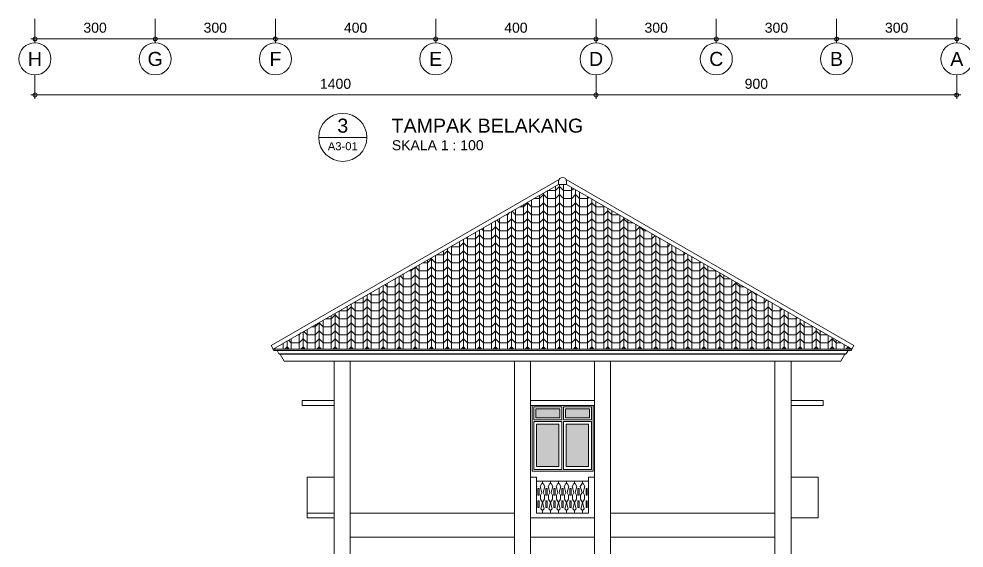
# Model space of a CAD drawing. Header units: millimetres. Extents: x -11 to 1625, y -267 to 180.
# Drawn here: x 1292.15 to 1315.73, y 135.97 to 149.19 of the extents above; entities that cross this region are included whole.
import ezdxf
from ezdxf.enums import TextEntityAlignment as Align

# ---------------------------------------------------------------- set-up
doc = ezdxf.new("R2010")
doc.units = ezdxf.units.MM
for name, color, linetype, lineweight in [('ars', 11, 'Continuous', 5), ('kap', 71, 'Continuous', 15), ('kus', 63, 'Continuous', 15), ('lan', 7, 'Continuous', 15), ('not', 7, 'Continuous', 20), ('sol kaca', 9, 'Continuous', 0), ('tem', 5, 'Continuous', 20), ('u', 6, 'Continuous', 20)]:
    doc.layers.add(name, color=color, linetype=linetype, lineweight=lineweight)
doc.styles.add('S', font='SIMPLEX', dxfattribs={"width": 1.1})
doc.styles.get("Standard").update_dxf_attribs({"font": 'ARIALUNI.TTF'})
doc.dimstyles.new('SK100', dxfattribs={"dimtxt": 0.25, "dimasz": 0.1, "dimexe": 0.1, "dimexo": 0, "dimgap": 0.15, "dimtad": 1, "dimdec": 0, "dimlfac": 100, "dimzin": 12, "dimdsep": 46, "dimtxsty": 'Standard', "dimblk": 'BULAT', "dimcen": 0.1, "dimclrd": 256, "dimclre": 256, "dimclrt": 256, "dimadec": 0, "dimazin": 3, "dimtfac": 1, "dimtdec": 0, "dimtofl": 0, "dimtmove": 0, "dimatfit": 3, "dimldrblk": 'BULAT', "dimfxl": 0, "dimtolj": 1, "dimtzin": 0, "dimlwd": -1, "dimlwe": -1, "dimarcsym": 0})

# ---------------------------------------------------------------- blocks, each defined once
blk = doc.blocks.new('BULAT')
for p, q in [((-1, 0), (1, 0)), ((0, -1), (0, 1))]:
    blk.add_line(p, q)
blk.add_circle((0, 0), 0.5)
blk = doc.blocks.new('*D46')
at = {"layer": 'Defpoints', "color": 0, "ltscale": 0.15}
for p in [(1295.549, 149.186), (1298.549, 149.186), (1295.549, 148.686)]:
    blk.add_point(p, dxfattribs=at)
at = {"layer": 'u', "ltscale": 0.15}
for p, q in [((1295.549, 149.186), (1295.549, 148.586)), ((1298.549, 149.186), (1298.549, 148.586)), ((1298.449, 148.686), (1295.649, 148.686))]:
    blk.add_line(p, q, dxfattribs=at)
at = {"layer": 'u', "ltscale": 0.15, "xscale": 0.1, "yscale": 0.1, "zscale": 0.1, "rotation": 180}
blk.add_blockref('BULAT', (1295.549, 148.686), dxfattribs=at)
at = {"layer": 'u', "ltscale": 0.15, "xscale": 0.1, "yscale": 0.1, "zscale": 0.1}
blk.add_blockref('BULAT', (1298.549, 148.686), dxfattribs=at)
at = {"layer": 'u', "ltscale": 0.15, "insert": (1297.049, 148.964), "char_height": 0.25, "attachment_point": 5}
blk.add_mtext('\\A1;300', dxfattribs=at)
blk = doc.blocks.new('*D47')
at = {"layer": 'Defpoints', "color": 0, "ltscale": 0.15}
for p in [(1298.549, 149.186), (1302.549, 149.186), (1298.549, 148.686)]:
    blk.add_point(p, dxfattribs=at)
at = {"layer": 'u', "ltscale": 0.15}
for p, q in [((1298.549, 149.186), (1298.549, 148.586)), ((1302.549, 149.186), (1302.549, 148.586)), ((1302.449, 148.686), (1298.649, 148.686))]:
    blk.add_line(p, q, dxfattribs=at)
at = {"layer": 'u', "ltscale": 0.15, "xscale": 0.1, "yscale": 0.1, "zscale": 0.1, "rotation": 180}
blk.add_blockref('BULAT', (1298.549, 148.686), dxfattribs=at)
at = {"layer": 'u', "ltscale": 0.15, "xscale": 0.1, "yscale": 0.1, "zscale": 0.1}
blk.add_blockref('BULAT', (1302.549, 148.686), dxfattribs=at)
at = {"layer": 'u', "ltscale": 0.15, "insert": (1300.549, 148.964), "char_height": 0.25, "attachment_point": 5}
blk.add_mtext('\\A1;400', dxfattribs=at)
blk = doc.blocks.new('*D48')
at = {"layer": 'Defpoints', "color": 0, "ltscale": 0.15}
for p in [(1292.549, 149.186), (1295.549, 149.186), (1292.549, 148.686)]:
    blk.add_point(p, dxfattribs=at)
at = {"layer": 'u', "ltscale": 0.15}
for p, q in [((1292.549, 149.186), (1292.549, 148.586)), ((1295.549, 149.186), (1295.549, 148.586)), ((1295.449, 148.686), (1292.649, 148.686))]:
    blk.add_line(p, q, dxfattribs=at)
at = {"layer": 'u', "ltscale": 0.15, "xscale": 0.1, "yscale": 0.1, "zscale": 0.1, "rotation": 180}
blk.add_blockref('BULAT', (1292.549, 148.686), dxfattribs=at)
at = {"layer": 'u', "ltscale": 0.15, "xscale": 0.1, "yscale": 0.1, "zscale": 0.1}
blk.add_blockref('BULAT', (1295.549, 148.686), dxfattribs=at)
at = {"layer": 'u', "ltscale": 0.15, "insert": (1294.049, 148.964), "char_height": 0.25, "attachment_point": 5}
blk.add_mtext('\\A1;300', dxfattribs=at)
blk = doc.blocks.new('*D49')
at = {"layer": 'Defpoints', "color": 0, "ltscale": 0.15}
for p in [(1292.549, 147.786), (1306.549, 147.786), (1292.549, 147.286)]:
    blk.add_point(p, dxfattribs=at)
at = {"layer": 'u', "ltscale": 0.15}
for p, q in [((1292.549, 147.786), (1292.549, 147.186)), ((1306.549, 147.786), (1306.549, 147.186)), ((1306.449, 147.286), (1292.649, 147.286))]:
    blk.add_line(p, q, dxfattribs=at)
at = {"layer": 'u', "ltscale": 0.15, "xscale": 0.1, "yscale": 0.1, "zscale": 0.1, "rotation": 180}
blk.add_blockref('BULAT', (1292.549, 147.286), dxfattribs=at)
at = {"layer": 'u', "ltscale": 0.15, "xscale": 0.1, "yscale": 0.1, "zscale": 0.1}
blk.add_blockref('BULAT', (1306.549, 147.286), dxfattribs=at)
at = {"layer": 'u', "ltscale": 0.15, "insert": (1300.049, 147.564), "char_height": 0.25, "attachment_point": 5}
blk.add_mtext('\\A1;1400', dxfattribs=at)
blk = doc.blocks.new('*D50')
at = {"layer": 'Defpoints', "color": 0, "ltscale": 0.15}
for p in [(1302.549, 149.186), (1306.549, 149.186), (1302.549, 148.686)]:
    blk.add_point(p, dxfattribs=at)
at = {"layer": 'u', "ltscale": 0.15}
for p, q in [((1302.549, 149.186), (1302.549, 148.586)), ((1306.549, 149.186), (1306.549, 148.586)), ((1306.449, 148.686), (1302.649, 148.686))]:
    blk.add_line(p, q, dxfattribs=at)
at = {"layer": 'u', "ltscale": 0.15, "xscale": 0.1, "yscale": 0.1, "zscale": 0.1, "rotation": 180}
blk.add_blockref('BULAT', (1302.549, 148.686), dxfattribs=at)
at = {"layer": 'u', "ltscale": 0.15, "xscale": 0.1, "yscale": 0.1, "zscale": 0.1}
blk.add_blockref('BULAT', (1306.549, 148.686), dxfattribs=at)
at = {"layer": 'u', "ltscale": 0.15, "insert": (1304.549, 148.964), "char_height": 0.25, "attachment_point": 5}
blk.add_mtext('\\A1;400', dxfattribs=at)
blk = doc.blocks.new('*D51')
at = {"layer": 'Defpoints', "color": 0, "ltscale": 0.15}
for p in [(1306.549, 149.186), (1309.549, 149.186), (1306.549, 148.686)]:
    blk.add_point(p, dxfattribs=at)
at = {"layer": 'u', "ltscale": 0.15}
for p, q in [((1306.549, 149.186), (1306.549, 148.586)), ((1309.549, 149.186), (1309.549, 148.586)), ((1309.449, 148.686), (1306.649, 148.686))]:
    blk.add_line(p, q, dxfattribs=at)
at = {"layer": 'u', "ltscale": 0.15, "xscale": 0.1, "yscale": 0.1, "zscale": 0.1, "rotation": 180}
blk.add_blockref('BULAT', (1306.549, 148.686), dxfattribs=at)
at = {"layer": 'u', "ltscale": 0.15, "xscale": 0.1, "yscale": 0.1, "zscale": 0.1}
blk.add_blockref('BULAT', (1309.549, 148.686), dxfattribs=at)
at = {"layer": 'u', "ltscale": 0.15, "insert": (1308.049, 148.964), "char_height": 0.25, "attachment_point": 5}
blk.add_mtext('\\A1;300', dxfattribs=at)
blk = doc.blocks.new('*D52')
at = {"layer": 'Defpoints', "color": 0, "ltscale": 0.15}
for p in [(1309.549, 149.186), (1312.549, 149.186), (1309.549, 148.686)]:
    blk.add_point(p, dxfattribs=at)
at = {"layer": 'u', "ltscale": 0.15}
for p, q in [((1309.549, 149.186), (1309.549, 148.586)), ((1312.549, 149.186), (1312.549, 148.586)), ((1312.449, 148.686), (1309.649, 148.686))]:
    blk.add_line(p, q, dxfattribs=at)
at = {"layer": 'u', "ltscale": 0.15, "xscale": 0.1, "yscale": 0.1, "zscale": 0.1, "rotation": 180}
blk.add_blockref('BULAT', (1309.549, 148.686), dxfattribs=at)
at = {"layer": 'u', "ltscale": 0.15, "xscale": 0.1, "yscale": 0.1, "zscale": 0.1}
blk.add_blockref('BULAT', (1312.549, 148.686), dxfattribs=at)
at = {"layer": 'u', "ltscale": 0.15, "insert": (1311.049, 148.964), "char_height": 0.25, "attachment_point": 5}
blk.add_mtext('\\A1;300', dxfattribs=at)
blk = doc.blocks.new('*D53')
at = {"layer": 'Defpoints', "color": 0, "ltscale": 0.15}
for p in [(1312.549, 149.186), (1315.549, 149.186), (1312.549, 148.686)]:
    blk.add_point(p, dxfattribs=at)
at = {"layer": 'u', "ltscale": 0.15}
for p, q in [((1312.549, 149.186), (1312.549, 148.586)), ((1315.549, 149.186), (1315.549, 148.586)), ((1315.449, 148.686), (1312.649, 148.686))]:
    blk.add_line(p, q, dxfattribs=at)
at = {"layer": 'u', "ltscale": 0.15, "xscale": 0.1, "yscale": 0.1, "zscale": 0.1, "rotation": 180}
blk.add_blockref('BULAT', (1312.549, 148.686), dxfattribs=at)
at = {"layer": 'u', "ltscale": 0.15, "xscale": 0.1, "yscale": 0.1, "zscale": 0.1}
blk.add_blockref('BULAT', (1315.549, 148.686), dxfattribs=at)
at = {"layer": 'u', "ltscale": 0.15, "insert": (1314.049, 148.964), "char_height": 0.25, "attachment_point": 5}
blk.add_mtext('\\A1;300', dxfattribs=at)
blk = doc.blocks.new('*D54')
at = {"layer": 'Defpoints', "color": 0, "ltscale": 0.15}
for p in [(1306.549, 147.786), (1315.549, 147.786), (1306.549, 147.286)]:
    blk.add_point(p, dxfattribs=at)
at = {"layer": 'u', "ltscale": 0.15}
for p, q in [((1306.549, 147.786), (1306.549, 147.186)), ((1315.549, 147.786), (1315.549, 147.186)), ((1315.449, 147.286), (1306.649, 147.286))]:
    blk.add_line(p, q, dxfattribs=at)
at = {"layer": 'u', "ltscale": 0.15, "xscale": 0.1, "yscale": 0.1, "zscale": 0.1, "rotation": 180}
blk.add_blockref('BULAT', (1306.549, 147.286), dxfattribs=at)
at = {"layer": 'u', "ltscale": 0.15, "xscale": 0.1, "yscale": 0.1, "zscale": 0.1}
blk.add_blockref('BULAT', (1315.549, 147.286), dxfattribs=at)
at = {"layer": 'u', "ltscale": 0.15, "insert": (1310.549, 147.564), "char_height": 0.25, "attachment_point": 5}
blk.add_mtext('\\A1;900', dxfattribs=at)
blk = doc.blocks.new('NAV')
blk.add_circle((0, -0.4), 0.4)
at = {"style": 'S', "width": 0.75, "flags": 4}
blk.add_attdef('AV', text='', height=0.3, dxfattribs=at).set_placement((0, -0.4), align=Align.MIDDLE)
blk = doc.blocks.new('Ndtpd')
blk.add_line((0.747, 0), (-0.747, 0))
blk.add_circle((0, 0), 0.747)
at = {"flags": 4}
for tag, height, p in [('NO', 0.5, (0, 0.148)), ('NOLBR', 0.3, (0, -0.398))]:
    blk.add_attdef(tag, text='', height=height, dxfattribs=at).set_placement(p, align=Align.CENTER)
for tag, p, height in [('NDTPD', (1.516, 0.148), 0.5), ('SKALA', (1.523, -0.398), 0.3)]:
    blk.add_attdef(tag, p, '', height=height, dxfattribs=at)

msp = doc.modelspace()

# ---------------------------------------------------------------- hatches: boundary and pattern name
at = {"layer": 'ars'}
h = msp.add_hatch(dxfattribs=at)
h.set_pattern_fill('PLENTONG', color=256, scale=0.1)
h.set_pattern_definition([(90, (1254.3393, 43.09693), (-0.4, 2e-17), []), (90, (1254.4393, 43.09693), (-0.4, 2e-17), []), (90, (1254.5393, 43.09693), (-0.4, 2e-17), []), (45, (1254.33931, 43.09693), (1e-17, 0.2), [0.14142136, -0.4242641]), (135, (1254.53931, 43.09693), (-1e-17, -0.2), [0.14142136, -0.4242641]), (0, (1254.5393, 43.09693), (0, 0.2), [0.2, -0.2])])
h.paths.add_polyline_path([(1312.9361181, 140.9416787), (1305.8132086, 145.0540925), (1305.6132086, 145.0540925), (1298.490299, 140.9416787)])
at = {"layer": 'sol kaca'}
h = msp.add_hatch(color=256, dxfattribs=at)
h.dxf.hatch_style = 1
h.paths.add_polyline_path([(1306.3632086, 139.0665705), (1306.3632086, 138.0065705), (1305.8032086, 138.0065705), (1305.8032086, 139.0665705)])
h.paths.add_polyline_path([(1306.3832086, 139.4465705), (1306.3832086, 139.2265705), (1305.7832086, 139.2265705), (1305.7832086, 139.4465705)])
h.paths.add_polyline_path([(1305.0432086, 139.2265705), (1305.0432086, 139.4465705), (1305.6432086, 139.4465705), (1305.6432086, 139.2265705)])
h.paths.add_polyline_path([(1305.0632086, 138.0065705), (1305.0632086, 139.0665705), (1305.6232086, 139.0665705), (1305.6232086, 138.0065705)])

# ---------------------------------------------------------------- linework, layer by layer
at = {"layer": 'ars'}
for p, q in [((1298.6628889, 140.8152612), (1312.7635282, 140.8152612)), ((1298.6700332, 140.812883), (1312.756384, 140.812883))]:
    msp.add_line(p, q, dxfattribs=at)
for points in [[(1305.0632086, 137.6465705), (1305.2132086, 137.6465705), (1305.2132086, 137.5865705), (1305.1982086, 137.5865705), (1305.1562295, 137.5138605), (1305.1982086, 137.3571923), (1305.1632086, 137.2965705), (1305.1632086, 137.1965705), (1305.2132086, 137.109968), (1305.1702256, 136.9495535), (1305.2132086, 136.9065705), (1305.2132086, 136.8465705), (1305.0632086, 136.8465705)], [(1305.0632086, 137.4878141), (1305.0701877, 137.5138605), (1305.0632086, 137.5259487)], [(1306.3632086, 136.8465705), (1306.2132086, 136.8465705), (1306.2132086, 136.9065705), (1306.2561915, 136.9495535), (1306.2132086, 137.109968), (1306.2632086, 137.1965705), (1306.2632086, 137.2965705), (1306.2282086, 137.3571923), (1306.2701877, 137.5138605), (1306.2282086, 137.5865705), (1306.2132086, 137.5865705), (1306.2132086, 137.6465705), (1306.3632086, 137.6465705)], [(1306.3632086, 137.5259487), (1306.3562295, 137.5138605), (1306.3632086, 137.4878141)], [(1305.0632086, 137.1965705), (1305.0632086, 137.2965705)], [(1306.3632086, 137.2965705), (1306.3632086, 137.1965705)]]:
    msp.add_lwpolyline(points, dxfattribs=at)
for points in [[(1305.2132086, 137.6465705), (1305.4132086, 137.6465705), (1305.4132086, 137.5865705), (1305.3982086, 137.5865705), (1305.3562295, 137.5138605), (1305.3982086, 137.3571923), (1305.3632086, 137.2965705), (1305.3632086, 137.1965705), (1305.4132086, 137.109968), (1305.3702256, 136.9495535), (1305.4132086, 136.9065705), (1305.4132086, 136.8465705), (1305.2132086, 136.8465705), (1305.2132086, 136.9065705), (1305.2561915, 136.9495535), (1305.2132086, 137.109968), (1305.2632086, 137.1965705), (1305.2632086, 137.2965705), (1305.2282086, 137.3571923), (1305.2701877, 137.5138605), (1305.2282086, 137.5865705), (1305.2132086, 137.5865705)], [(1305.4132086, 137.6465705), (1305.6132086, 137.6465705), (1305.6132086, 137.5865705), (1305.5982086, 137.5865705), (1305.5562295, 137.5138605), (1305.5982086, 137.3571923), (1305.5632086, 137.2965705), (1305.5632086, 137.1965705), (1305.6132086, 137.109968), (1305.5702256, 136.9495535), (1305.6132086, 136.9065705), (1305.6132086, 136.8465705), (1305.4132086, 136.8465705), (1305.4132086, 136.9065705), (1305.4561915, 136.9495535), (1305.4132086, 137.109968), (1305.4632086, 137.1965705), (1305.4632086, 137.2965705), (1305.4282086, 137.3571923), (1305.4701877, 137.5138605), (1305.4282086, 137.5865705), (1305.4132086, 137.5865705)], [(1305.6132086, 137.6465705), (1305.8132086, 137.6465705), (1305.8132086, 137.5865705), (1305.7982086, 137.5865705), (1305.7562295, 137.5138605), (1305.7982086, 137.3571923), (1305.7632086, 137.2965705), (1305.7632086, 137.1965705), (1305.8132086, 137.109968), (1305.7702256, 136.9495535), (1305.8132086, 136.9065705), (1305.8132086, 136.8465705), (1305.6132086, 136.8465705), (1305.6132086, 136.9065705), (1305.6561915, 136.9495535), (1305.6132086, 137.109968), (1305.6632086, 137.1965705), (1305.6632086, 137.2965705), (1305.6282086, 137.3571923), (1305.6701877, 137.5138605), (1305.6282086, 137.5865705), (1305.6132086, 137.5865705)], [(1305.8132086, 137.6465705), (1306.0132086, 137.6465705), (1306.0132086, 137.5865705), (1305.9982086, 137.5865705), (1305.9562295, 137.5138605), (1305.9982086, 137.3571923), (1305.9632086, 137.2965705), (1305.9632086, 137.1965705), (1306.0132086, 137.109968), (1305.9702256, 136.9495535), (1306.0132086, 136.9065705), (1306.0132086, 136.8465705), (1305.8132086, 136.8465705), (1305.8132086, 136.9065705), (1305.8561915, 136.9495535), (1305.8132086, 137.109968), (1305.8632086, 137.1965705), (1305.8632086, 137.2965705), (1305.8282086, 137.3571923), (1305.8701877, 137.5138605), (1305.8282086, 137.5865705), (1305.8132086, 137.5865705)], [(1306.0132086, 137.6465705), (1306.2132086, 137.6465705), (1306.2132086, 137.5865705), (1306.1982086, 137.5865705), (1306.1562295, 137.5138605), (1306.1982086, 137.3571923), (1306.1632086, 137.2965705), (1306.1632086, 137.1965705), (1306.2132086, 137.109968), (1306.1702256, 136.9495535), (1306.2132086, 136.9065705), (1306.2132086, 136.8465705), (1306.0132086, 136.8465705), (1306.0132086, 136.9065705), (1306.0561915, 136.9495535), (1306.0132086, 137.109968), (1306.0632086, 137.1965705), (1306.0632086, 137.2965705), (1306.0282086, 137.3571923), (1306.0701877, 137.5138605), (1306.0282086, 137.5865705), (1306.0132086, 137.5865705)], [(1305.1282086, 137.2965705), (1305.0982086, 137.2965705), (1305.0982086, 137.4565705), (1305.1282086, 137.4565705)], [(1305.3282086, 137.2965705), (1305.2982086, 137.2965705), (1305.2982086, 137.4565705), (1305.3282086, 137.4565705)], [(1305.5282086, 137.2965705), (1305.4982086, 137.2965705), (1305.4982086, 137.4565705), (1305.5282086, 137.4565705)], [(1305.7282086, 137.2965705), (1305.6982086, 137.2965705), (1305.6982086, 137.4565705), (1305.7282086, 137.4565705)], [(1305.9282086, 137.2965705), (1305.8982086, 137.2965705), (1305.8982086, 137.4565705), (1305.9282086, 137.4565705)], [(1306.1282086, 137.2965705), (1306.0982086, 137.2965705), (1306.0982086, 137.4565705), (1306.1282086, 137.4565705)], [(1306.3282086, 137.2965705), (1306.2982086, 137.2965705), (1306.2982086, 137.4565705), (1306.3282086, 137.4565705)], [(1305.1282086, 136.9895535), (1305.0982086, 136.9895535), (1305.0982086, 137.1495535), (1305.1282086, 137.1495535)], [(1305.3282086, 136.9895535), (1305.2982086, 136.9895535), (1305.2982086, 137.1495535), (1305.3282086, 137.1495535)], [(1305.5282086, 136.9895535), (1305.4982086, 136.9895535), (1305.4982086, 137.1495535), (1305.5282086, 137.1495535)], [(1305.7282086, 136.9895535), (1305.6982086, 136.9895535), (1305.6982086, 137.1495535), (1305.7282086, 137.1495535)], [(1305.9282086, 136.9895535), (1305.8982086, 136.9895535), (1305.8982086, 137.1495535), (1305.9282086, 137.1495535)], [(1306.1282086, 136.9895535), (1306.0982086, 136.9895535), (1306.0982086, 137.1495535), (1306.1282086, 137.1495535)], [(1306.3282086, 136.9895535), (1306.2982086, 136.9895535), (1306.2982086, 137.1495535), (1306.3282086, 137.1495535)]]:
    msp.add_lwpolyline(points, close=True, dxfattribs=at)
at = {"layer": 'kap'}
for p, q in [((1298.4440775, 141.0304628), (1305.6256689, 145.1767565)), ((1298.490299, 140.9416787), (1305.6132086, 145.0540925)), ((1305.6132086, 145.0540925), (1305.6132086, 145.128416)), ((1305.8132086, 145.0540925), (1305.6132086, 145.0540925)), ((1312.9823396, 141.0304628), (1305.8007483, 145.1767565)), ((1305.8132086, 145.0540925), (1305.8132086, 145.128416)), ((1312.9361181, 140.9416787), (1305.8132086, 145.0540925)), ((1298.5087701, 140.9061989), (1298.4440775, 141.0304628)), ((1312.9176471, 140.9061989), (1312.9823396, 141.0304628)), ((1298.490299, 140.9416787), (1312.9361181, 140.9416787)), ((1298.5087701, 140.9061989), (1312.9176471, 140.9061989)), ((1298.6372278, 140.8237035), (1298.5895991, 140.9061989)), ((1298.6372278, 140.8237035), (1312.7891893, 140.8237035)), ((1298.6628889, 140.8152612), (1298.6605106, 140.8152612)), ((1298.6700332, 140.812883), (1298.6671464, 140.812883)), ((1298.7696464, 140.6403478), (1298.6700332, 140.812883)), ((1312.6567708, 140.6403478), (1312.756384, 140.812883)), ((1312.756384, 140.812883), (1312.7592708, 140.812883)), ((1312.7635282, 140.8152612), (1312.7659066, 140.8152612)), ((1312.7891893, 140.8237035), (1312.8368181, 140.9061989)), ((1298.7696464, 140.6403478), (1312.6567708, 140.6403478))]:
    msp.add_line(p, q, dxfattribs=at)
for centre, radius, start, end in [((1305.7132086, 145.128416), 0.1, 0, 180), ((1298.6605106, 140.8371458), 0.0218846, 217.8963914, 270), ((1298.6671464, 140.817883), 0.005, 211.6251636, 270), ((1312.7592708, 140.817883), 0.005, 270, 328.3748364), ((1312.7659066, 140.8371458), 0.0218846, 270, 322.1036086)]:
    msp.add_arc(centre, radius, start, end, dxfattribs=at)
at = {"layer": 'kus'}
for p, q in [((1304.9532086, 137.8965705), (1304.9532086, 139.5365705)), ((1305.7332086, 139.1765705), (1305.7332086, 139.4965705)), ((1305.7332086, 139.4965705), (1306.4332086, 139.4965705)), ((1306.4332086, 139.1765705), (1306.4332086, 139.4965705)), ((1306.4732086, 137.8965705), (1306.4732086, 139.5365705)), ((1305.7332086, 139.1765705), (1306.4332086, 139.1765705)), ((1305.7332086, 137.9365705), (1305.7332086, 139.1365705)), ((1305.7332086, 139.1365705), (1306.4332086, 139.1365705)), ((1306.4332086, 137.9365705), (1306.4332086, 139.1365705)), ((1304.9532086, 137.8965705), (1306.4732086, 137.8965705)), ((1305.7332086, 137.9365705), (1306.4332086, 137.9365705))]:
    msp.add_line(p, q, dxfattribs=at)
for points in [[(1304.9932086, 139.4965705), (1304.9932086, 139.1765705), (1305.6932086, 139.1765705), (1305.6932086, 139.4965705)], [(1305.0432086, 139.4465705), (1305.0432086, 139.2265705), (1305.6432086, 139.2265705), (1305.6432086, 139.4465705)], [(1305.7832086, 139.4465705), (1305.7832086, 139.2265705), (1306.3832086, 139.2265705), (1306.3832086, 139.4465705)], [(1304.9932086, 139.1365705), (1304.9932086, 137.9365705), (1305.6932086, 137.9365705), (1305.6932086, 139.1365705)], [(1305.0632086, 139.0665705), (1305.0632086, 138.0065705), (1305.6232086, 138.0065705), (1305.6232086, 139.0665705)], [(1305.8032086, 139.0665705), (1305.8032086, 138.0065705), (1306.3632086, 138.0065705), (1306.3632086, 139.0665705)]]:
    msp.add_lwpolyline(points, close=True, dxfattribs=at)
at = {"layer": 'lan'}
for p, q in [((1299.2132086, 139.5365705), (1299.2132086, 139.6565705)), ((1299.2132086, 139.6565705), (1300.0132086, 139.6565705)), ((1306.5132086, 139.6565705), (1304.9132086, 139.6565705)), ((1312.2132086, 139.6565705), (1311.4132086, 139.6565705)), ((1312.2132086, 139.5365705), (1312.2132086, 139.6565705)), ((1300.0132086, 139.5365705), (1299.2132086, 139.5365705)), ((1306.5132086, 139.5365705), (1304.9132086, 139.5365705)), ((1311.4132086, 139.5365705), (1312.2132086, 139.5365705)), ((1300.0132086, 137.7465705), (1299.3382086, 137.7465705)), ((1299.3382086, 137.7465705), (1299.3382086, 136.7265705)), ((1311.4132086, 137.7465705), (1312.0882086, 137.7465705)), ((1312.0882086, 137.7465705), (1312.0882086, 136.7265705)), ((1300.0132086, 136.8465705), (1299.3382086, 136.8465705)), ((1300.4132086, 136.8465705), (1304.5132086, 136.8465705)), ((1306.9132086, 136.8465705), (1311.0132086, 136.8465705)), ((1300.0132086, 136.7265705), (1299.3382086, 136.7265705)), ((1311.4132086, 136.7265705), (1312.0882086, 136.7265705)), ((1300.4132086, 136.2465705), (1304.5132086, 136.2465705)), ((1304.9132086, 136.2465705), (1306.5132086, 136.2465705)), ((1306.9132086, 136.2465705), (1311.0132086, 136.2465705))]:
    msp.add_line(p, q, dxfattribs=at)
at = {"layer": 'tem'}
for p, q in [((1300.0132086, 140.6403478), (1300.0132086, 128.9165705)), ((1300.4132086, 140.6403478), (1300.4132086, 128.9165705)), ((1304.5132086, 140.6403478), (1304.5132086, 124.5962344)), ((1304.9132086, 140.6403478), (1304.9132086, 124.6365705)), ((1306.5132086, 140.6403478), (1306.5132086, 124.6365705)), ((1306.9132086, 140.6403478), (1306.9132086, 124.6365705)), ((1311.0132086, 140.6403478), (1311.0132086, 124.0365705)), ((1311.4132086, 140.6403478), (1311.4132086, 124.0365705)), ((1304.9132086, 137.7465705), (1305.0632086, 137.7465705)), ((1305.0632086, 137.7465705), (1305.0632086, 136.8465705)), ((1306.3632086, 137.7465705), (1306.3632086, 136.8465705)), ((1306.5132086, 137.7465705), (1306.3632086, 137.7465705)), ((1305.0632086, 136.8465705), (1306.3632086, 136.8465705)), ((1304.9132086, 136.7265705), (1306.5132086, 136.7265705))]:
    msp.add_line(p, q, dxfattribs=at)

# ---------------------------------------------------------------- block references
at = {"layer": 'not'}
ref = msp.add_blockref('NAV', (1292.548823, 148.58607), dxfattribs=dict(at, xscale=-1))
ref.add_attrib('AV', 'H', dxfattribs={"layer": '0', "height": 0.35, "flags": 4}).set_placement((1292.548823, 148.18607), align=Align.MIDDLE)
ref = msp.add_blockref('NAV', (1295.548823, 148.58607), dxfattribs=dict(at, xscale=-1))
ref.add_attrib('AV', 'G', dxfattribs={"layer": '0', "height": 0.35, "flags": 4}).set_placement((1295.548823, 148.18607), align=Align.MIDDLE)
ref = msp.add_blockref('NAV', (1298.548823, 148.58607), dxfattribs=dict(at, xscale=-1))
ref.add_attrib('AV', 'F', dxfattribs={"layer": '0', "height": 0.35, "flags": 4}).set_placement((1298.548823, 148.18607), align=Align.MIDDLE)
ref = msp.add_blockref('NAV', (1302.548823, 148.58607), dxfattribs=dict(at, xscale=-1))
ref.add_attrib('AV', 'E', dxfattribs={"layer": '0', "height": 0.35, "flags": 4}).set_placement((1302.548823, 148.18607), align=Align.MIDDLE)
ref = msp.add_blockref('NAV', (1306.548823, 148.58607), dxfattribs=dict(at, xscale=-1))
ref.add_attrib('AV', 'D', dxfattribs={"layer": '0', "height": 0.35, "flags": 4}).set_placement((1306.548823, 148.18607), align=Align.MIDDLE)
ref = msp.add_blockref('NAV', (1309.548823, 148.58607), dxfattribs=dict(at, xscale=-1))
ref.add_attrib('AV', 'C', dxfattribs={"layer": '0', "height": 0.35, "flags": 4}).set_placement((1309.548823, 148.18607), align=Align.MIDDLE)
ref = msp.add_blockref('NAV', (1312.548823, 148.58607), dxfattribs=dict(at, xscale=-1))
ref.add_attrib('AV', 'B', dxfattribs={"layer": '0', "height": 0.35, "flags": 4}).set_placement((1312.548823, 148.18607), align=Align.MIDDLE)
ref = msp.add_blockref('NAV', (1315.548823, 148.58607), dxfattribs=dict(at, xscale=-1))
ref.add_attrib('AV', 'A', dxfattribs={"layer": '0', "height": 0.35, "flags": 4}).set_placement((1315.548823, 148.18607), align=Align.MIDDLE)
ref = msp.add_blockref('Ndtpd', (1300.2298104, 146.2267438), dxfattribs=dict(at, xscale=0.803212851405533, yscale=0.803212851405533, zscale=0.803212851405533))
ref.add_attrib('NO', '3', dxfattribs={"layer": '0', "height": 0.35, "flags": 4}).set_placement((1300.2294832, 146.3452697), align=Align.CENTER)
ref.add_attrib('NDTPD', 'TAMPAK BELAKANG', (1301.447495, 146.3452697), dxfattribs={"layer": '0', "height": 0.35, "flags": 4})
ref.add_attrib('NOLBR', 'A3-01', dxfattribs={"layer": '0', "height": 0.2, "flags": 4}).set_placement((1300.2294832, 145.9067739), align=Align.CENTER)
ref.add_attrib('SKALA', 'SKALA 1 : 100', (1301.4532951, 145.9067739), dxfattribs={"layer": '0', "height": 0.25, "flags": 4})

# ---------------------------------------------------------------- dimensions: what is measured, and where the dimension line sits
at = {"layer": 'u', "ltscale": 0.15}
for base, p1, p2, picture, middle in [((1292.548823, 148.68607), (1295.548823, 149.18607), (1292.548823, 149.18607), '*D48', (1294.048823, 148.68607)), ((1295.548823, 148.68607), (1298.548823, 149.18607), (1295.548823, 149.18607), '*D46', (1297.048823, 148.68607)), ((1298.548823, 148.68607), (1302.548823, 149.18607), (1298.548823, 149.18607), '*D47', (1300.548823, 148.68607)), ((1302.548823, 148.68607), (1306.548823, 149.18607), (1302.548823, 149.18607), '*D50', (1304.548823, 148.68607)), ((1306.548823, 148.68607), (1309.548823, 149.18607), (1306.548823, 149.18607), '*D51', (1308.048823, 148.68607)), ((1309.548823, 148.68607), (1312.548823, 149.18607), (1309.548823, 149.18607), '*D52', (1311.048823, 148.68607)), ((1312.548823, 148.68607), (1315.548823, 149.18607), (1312.548823, 149.18607), '*D53', (1314.048823, 148.68607)), ((1292.548823, 147.28607), (1306.548823, 147.78607), (1292.548823, 147.78607), '*D49', (1300.048823, 147.28607)), ((1306.548823, 147.28607), (1315.548823, 147.78607), (1306.548823, 147.78607), '*D54', (1310.548823, 147.28607))]:
    dim = msp.add_linear_dim(base=base, p1=p1, p2=p2, angle=180, dimstyle='SK100', dxfattribs=at)
    dim.commit()
    dim.dimension.update_dxf_attribs({"geometry": picture, "text_midpoint": middle, "dimtype": 160})

doc.saveas('drawing.dxf')
